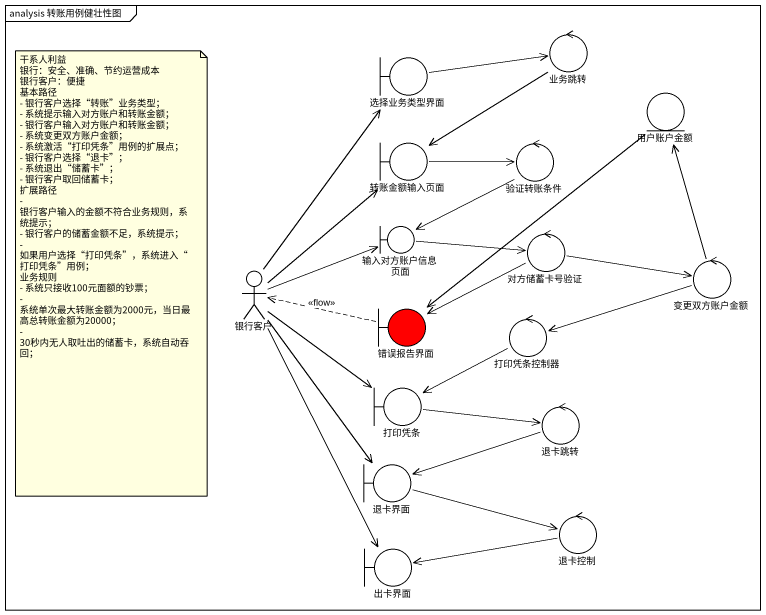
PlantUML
@startuml
mainframe analysis 转账用例健壮性图
control 业务跳转
boundary 选择业务类型界面
entity 用户账户金额
boundary 转账金额输入页面
control 验证转账条件
boundary 输入对方账户信息页面
control 对方储蓄卡号验证
actor 银行客户
control 变更双方账户金额
boundary 错误报告界面 #FF0000
control 打印凭条控制器
boundary 打印凭条
control 退卡跳转
boundary 退卡界面
control 退卡控制
boundary 出卡界面
业务跳转 --> 转账金额输入页面
选择业务类型界面 -right-> 业务跳转
用户账户金额 --> 错误报告界面
转账金额输入页面 -right-> 验证转账条件
验证转账条件 --> 输入对方账户信息页面
输入对方账户信息页面 -right-> 对方储蓄卡号验证
对方储蓄卡号验证 -right-> 变更双方账户金额
对方储蓄卡号验证 -left-> 错误报告界面
银行客户 -up-> 选择业务类型界面
银行客户 -up-> 转账金额输入页面
银行客户 -right-> 输入对方账户信息页面
银行客户 --> 打印凭条
银行客户 --> 退卡界面
银行客户 --> 出卡界面
变更双方账户金额 -up-> 用户账户金额
变更双方账户金额 -left-> 打印凭条控制器
错误报告界面 .left.> 银行客户 : <<flow>>
打印凭条控制器 -left-> 打印凭条
打印凭条 -right-> 退卡跳转
退卡跳转 -left-> 退卡界面
退卡界面 -right-> 退卡控制
退卡控制 -left-> 出卡界面
note as N1
  干系人利益
  银行：安全、准确、节约运营成本
  银行客户：便捷
  基本路径
  - 银行客户选择“转账”业务类型；
  - 系统提示输入对方账户和转账金额；
  - 银行客户输入对方账户和转账金额；
  - 系统变更双方账户金额；
  - 系统激活“打印凭条”用例的扩展点；
  - 银行客户选择“退卡”；
  - 系统退出“储蓄卡”；
  - 银行客户取回储蓄卡；
  扩展路径
  - 银行客户输入的金额不符合业务规则，系统提示；
  - 银行客户的储蓄金额不足，系统提示；
  - 如果用户选择“打印凭条”，系统进入“打印凭条”用例；
  业务规则
  - 系统只接收100元面额的钞票；
  - 系统单次最大转账金额为2000元，当日最高总转账金额为20000；
  - 30秒内无人取吐出的储蓄卡，系统自动吞回；
end note
@enduml
